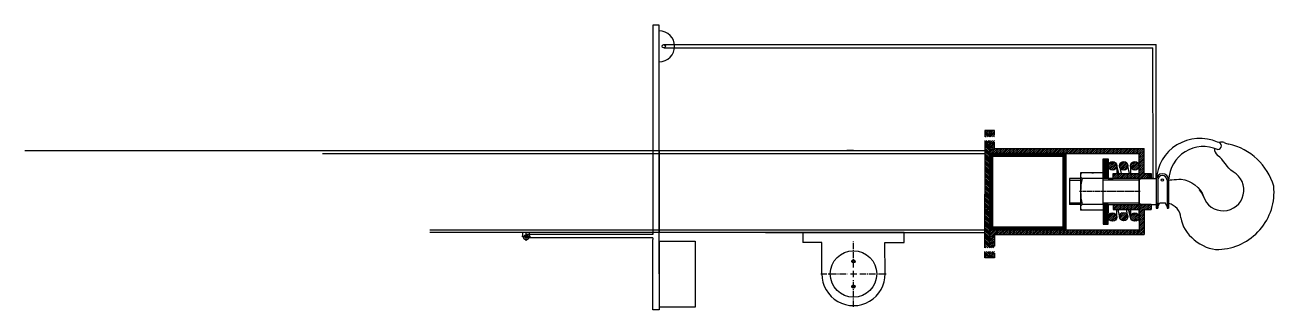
# Model space of a CAD drawing. Header units: millimetres. Extents: x -5057 to 33615, y -6628 to 11138.
# Drawn here: x 10562 to 14379, y -83 to 787 of the extents above; entities that cross this region are included whole.
import ezdxf

# ---------------------------------------------------------------- set-up
doc = ezdxf.new("R2010")
doc.units = ezdxf.units.MM
for name, pattern in [('ACISOTGL', [3, 2, -1]), ('ACISOWELD', [3, 2, -1]), ('AM_ISO02W050x2', [3.75, 3, -0.75]), ('AM_ISO08W050', [18, 12, -1.5, 3, -1.5]), ('CENTER2', [28.575, 19.05, -3.175, 3.175, -3.175])]:
    doc.linetypes.add(name, pattern=pattern)
doc.layers.add('AM_7', color=4, linetype='AM_ISO08W050', lineweight=25)
doc.layers.add('AM_8', color=1, linetype='Continuous', lineweight=25)
pattern_1 = [(45, (5256.946, -111.3116), (-2.8284271, 2.8284271), [])]

# ---------------------------------------------------------------- blocks, each defined once
blk = doc.blocks.new('*U51')
at = {"color": 0, "linetype": 'CENTER2', "transparency": 16777216}
for p, q in [((0, 19.3), (0, 100.2)), ((-100.2, 0), (-19.3, 0)), ((19.3, 0), (100.2, 0)), ((0, -100.2), (0, -19.3))]:
    blk.add_line(p, q, dxfattribs=at)
at = {"color": 0, "linetype": 'Continuous', "transparency": 16777216}
for p, q in [((-9.7, 0), (9.7, 0)), ((0, -9.7), (0, 9.7))]:
    blk.add_line(p, q, dxfattribs=at)
blk = doc.blocks.new('*U50')
at = {"color": 0, "linetype": 'CENTER2', "transparency": 16777216}
for p, q in [((-13.5, 0), (-2, 0)), ((0, 2), (0, 13.5)), ((2, 0), (13.5, 0)), ((0, -13.5), (0, -2))]:
    blk.add_line(p, q, dxfattribs=at)
at = {"color": 0, "linetype": 'Continuous', "transparency": 16777216}
for p, q in [((-1, 0), (1, 0)), ((0, -1), (0, 1))]:
    blk.add_line(p, q, dxfattribs=at)

msp = doc.modelspace()

# ---------------------------------------------------------------- hatches: boundary and pattern name
at = {"layer": 'AM_8', "true_color": 0x136734}
h = msp.add_hatch(dxfattribs=at)
h.set_pattern_fill('_U', color=116, scale=4, angle=138, style=0, pattern_type=0)
h.set_pattern_definition([(138, (5350.1927, -58.9678), (-2.6765224, -2.9725793), [])])
h.paths.add_polyline_path([(13510.42, 465.274), (13495.42, 465.274), (13495.42, 445.83), (13510.42, 445.83)])
h.paths.add_polyline_path([(13510.42, 96.118), (13495.42, 96.118), (13495.42, 76.674), (13510.42, 76.674)])
h.paths.add_polyline_path([(13495.42, 434.718), (13495.42, 107.23), (13510.42, 107.23), (13510.42, 434.718)])
h = msp.add_hatch(dxfattribs=at)
h.set_pattern_fill('_U', color=116, scale=4, angle=45, style=0, pattern_type=0)
h.set_pattern_definition([(45, (0, 0), (-2.8284271, 2.8284271), [])])
h.paths.add_polyline_path([(13967.12, 334.174), (13887.654, 334.174), (13887.654, 319.174), (13967.12, 319.174)], flags=17)
h.paths.add_polyline_path([(13967.12, 239.174), (13887.654, 239.174), (13887.654, 224.242), (13967.12, 224.242), (13967.12, 225.324)])
h.paths.add_polyline_path([(13525.42, 465.274), (13510.42, 465.274), (13510.42, 445.83), (13521.791, 445.83), (13523.606, 445.83), (13525.42, 445.83), (13525.42, 451.196)])
h.paths.add_polyline_path([(13525.42, 90.752), (13525.42, 96.118), (13523.606, 96.118), (13521.791, 96.118), (13510.42, 96.118), (13510.42, 76.674), (13525.42, 76.674)])
h.paths.add_polyline_path([(13982.134, 224.242), (14004.175, 224.242), (14004.175, 239.174), (13967.12, 239.174), (13967.12, 188.174), (13967.12, 162.374), (13744.02, 162.374), (13739.72, 162.374), (13510.42, 162.374), (13510.42, 107.23), (13521.791, 107.23), (13523.606, 107.23), (13525.42, 107.23), (13525.42, 112.596), (13525.42, 147.374), (13982.134, 147.374)])
h.paths.add_polyline_path([(13967.12, 395.174), (13967.12, 319.174), (13967.134, 319.174), (14004.175, 319.174), (14004.175, 334.174), (13982.134, 334.174), (13982.134, 410.178), (13525.42, 410.178), (13525.42, 434.718), (13510.42, 434.718), (13510.42, 395.174)])
at = {"layer": 'AM_8'}
h = msp.add_hatch(dxfattribs=at)
h.set_pattern_fill('_U', color=256, scale=2.5, angle=45, style=0, pattern_type=0)
h.set_pattern_definition([(45, (0, 0), (-1.76776695, 1.76776695), [])])
h.paths.add_polyline_path([(13510.42, 162.374), (13514.72, 162.374), (13688.12, 162.374), (13744.02, 162.374), (13744.02, 395.174), (13510.42, 395.174)])
h.paths.add_polyline_path([(13735.42, 170.974), (13519.02, 170.974), (13519.02, 387.374), (13735.42, 387.374)], flags=16)
h = msp.add_hatch(dxfattribs=at)
h.set_pattern_fill('_U', color=256, scale=2.5, angle=45, style=0, pattern_type=0)
h.set_pattern_definition([(45, (5256.946, -111.3116), (-1.76776695, 1.76776695), [])])
h.paths.add_polyline_path([(13872.654, 239.174), (13857.654, 239.174), (13857.654, 179.174), (13872.654, 179.174)])
h.paths.add_polyline_path([(13857.654, 379.174), (13857.654, 319.174), (13866.654, 319.174), (13872.654, 319.174), (13872.654, 379.174)])
h = msp.add_hatch(dxfattribs=at)
h.set_pattern_fill('_U', color=256, scale=4, angle=45, style=0, pattern_type=0)
h.set_pattern_definition(pattern_1)
edge = h.paths.add_edge_path()
edge.add_arc((13885.654, 357.174), 13, 180, 537.077451)
edge.add_arc((13885.654, 357.174), 13, 177.077451, 180)
h = msp.add_hatch(dxfattribs=at)
h.set_pattern_fill('_U', color=256, scale=4, angle=45, style=0, pattern_type=0)
h.set_pattern_definition(pattern_1)
edge = h.paths.add_edge_path()
edge.add_arc((13919.887, 357.174), 13, 191.459156, 513.595399)
edge.add_arc((13919.887, 357.174), 13, 153.595399, 191.459156)
edge = h.paths.add_edge_path()
edge.add_arc((13954.12, 357.174), 13, 0, 360)
edge = h.paths.add_edge_path()
edge.add_arc((13954.12, 201.174), 13, 0, 360)
edge = h.paths.add_edge_path()
edge.add_arc((13919.887, 202.324), 13, 0, 360)
edge = h.paths.add_edge_path()
edge.add_arc((13885.654, 201.174), 13, 0, 360)

# ---------------------------------------------------------------- linework, layer by layer
for p, q in [((12500.721, 787.358), (12480.721, 787.358)), ((12480.721, 787.358), (12480.721, 403.774)), ((12500.721, 403.774), (12500.721, 787.358)), ((12514.223, 727.358), (14019.324, 727.358)), ((14019.525, 319.188), (14019.324, 727.358)), ((12500.721, 142.358), (12500.721, 722.358)), ((12514.223, 717.358), (14009.324, 717.358)), ((14009.525, 319.188), (14009.324, 717.358)), ((12500.721, 595.566), (12500.721, 605.566)), ((12500.721, 605.566), (12500.923, 605.566)), ((13510.42, 465.274), (13495.42, 465.274)), ((13495.42, 465.274), (13495.42, 445.83)), ((13525.42, 465.274), (13510.42, 465.274)), ((13510.42, 465.274), (13510.42, 445.83)), ((13525.42, 451.196), (13525.42, 465.274)), ((13495.42, 434.718), (13495.42, 270.974)), ((13510.42, 434.718), (13510.42, 126.708)), ((13525.42, 410.178), (13525.42, 429.352)), ((10562.331, 403.774), (13495.42, 403.774)), ((11471.954, 395.174), (13495.42, 395.174)), ((13094.341, 403.774), (13074.341, 403.774)), ((13175.882, 403.774), (13215.882, 403.774)), ((13510.42, 107.23), (13510.42, 415.24)), ((13510.42, 400.274), (13510.42, 276.974)), ((13744.02, 395.174), (13510.42, 395.174)), ((13519.02, 387.374), (13735.42, 387.374)), ((13519.02, 387.374), (13519.02, 276.974)), ((13525.42, 410.178), (13982.134, 410.178)), ((13735.42, 170.974), (13735.42, 387.374)), ((13735.42, 383.074), (13735.42, 387.374)), ((13735.42, 279.174), (13735.42, 387.374)), ((13735.42, 279.174), (13735.42, 383.074)), ((13744.02, 162.374), (13744.02, 395.174)), ((13744.02, 395.174), (13967.12, 395.174)), ((13967.12, 334.174), (13967.12, 395.174)), ((13982.134, 334.174), (13982.134, 410.178)), ((13857.654, 319.174), (13857.654, 379.174)), ((13857.654, 379.174), (13872.654, 379.174)), ((13872.654, 379.174), (13872.654, 319.174)), ((13872.654, 357.208), (13872.654, 375.038)), ((13872.654, 370.174), (13872.654, 344.174)), ((13872.654, 319.174), (13872.654, 357.208)), ((13872.654, 319.174), (13872.654, 344.174)), ((13872.654, 319.174), (13872.654, 344.174)), ((13904.915, 334.174), (13898.654, 357.174)), ((13898.654, 357.174), (13898.654, 334.174)), ((13907.65, 352.786), (13911.759, 334.174)), ((13937.765, 334.174), (13932.863, 356.385)), ((13941.12, 357.174), (13941.12, 334.174)), ((13967.12, 188.174), (13967.12, 371.324)), ((13754.01, 319.174), (13754.03, 239.174)), ((13787.654, 319.166), (13754.01, 319.158)), ((13857.654, 336.267), (13787.654, 336.267)), ((13787.654, 336.267), (13787.654, 222.149)), ((13822.175, 319.174), (13792.652, 319.167)), ((13857.654, 319.174), (13792.654, 319.174)), ((13822.175, 336.267), (13827.175, 336.267)), ((13857.654, 319.174), (13827.175, 319.174)), ((13857.654, 319.174), (13857.654, 319.174)), ((13872.654, 319.174), (13857.654, 319.174)), ((13857.654, 239.174), (13857.654, 319.174)), ((13872.654, 319.174), (13866.654, 319.174)), ((13872.654, 319.174), (13878.185, 319.174)), ((13967.134, 319.174), (13872.654, 319.174)), ((13872.654, 319.174), (13887.654, 319.174)), ((13887.654, 319.174), (13887.654, 334.174)), ((13887.654, 334.174), (13967.134, 334.174)), ((13941.12, 318.973), (13941.076, 319.174)), ((13941.12, 319.174), (13941.12, 318.973)), ((13967.134, 319.174), (13972.134, 319.174)), ((13967.134, 319.174), (14004.524, 319.174)), ((13967.134, 319.174), (13967.134, 239.174)), ((13969.634, 319.174), (14004.524, 319.174)), ((13982.134, 334.174), (14004.175, 334.174)), ((14004.175, 334.174), (14004.175, 319.174)), ((14004.175, 319.174), (14019.524, 319.174)), ((14004.524, 319.174), (14019.524, 319.174)), ((14012.183, 319.174), (14007.183, 319.174)), ((14012.183, 319.174), (14009.683, 319.174)), ((14009.683, 319.174), (14019.524, 319.174)), ((14019.175, 314.174), (14019.175, 228.174)), ((14024.175, 314.174), (14024.175, 244.174)), ((14052.275, 314.174), (14052.275, 242.698)), ((14057.275, 314.174), (14057.275, 242.698)), ((13495.42, 107.23), (13495.42, 270.974)), ((13510.42, 276.974), (13510.42, 264.974)), ((13519.02, 276.974), (13519.02, 264.974)), ((13510.42, 264.974), (13510.42, 141.674)), ((13519.02, 264.974), (13519.02, 170.974)), ((13787.654, 239.166), (13754.03, 239.158)), ((13827.175, 239.175), (13792.642, 239.167)), ((13857.725, 239.174), (13827.175, 239.174)), ((13857.654, 239.174), (13857.654, 179.174)), ((13872.654, 239.174), (13857.654, 239.174)), ((13872.654, 179.174), (13872.654, 239.174)), ((13872.654, 239.174), (13967.134, 239.174)), ((13872.654, 239.174), (13872.654, 214.174)), ((13887.654, 239.242), (13887.654, 224.242)), ((14004.175, 239.174), (13967.134, 239.174)), ((14004.175, 239.174), (14019.175, 239.174)), ((14004.175, 239.174), (14004.175, 224.174)), ((14024.175, 244.174), (14024.175, 228.174)), ((14024.175, 232.861), (14029.949, 244.174)), ((14024.175, 232.861), (14024.175, 244.174)), ((14029.949, 244.174), (14046.501, 244.174)), ((14029.949, 244.174), (14038.225, 244.174)), ((14052.275, 232.861), (14046.501, 244.174)), ((14052.275, 242.698), (14052.275, 228.174)), ((14057.275, 242.698), (14057.275, 228.174)), ((13857.654, 222.149), (13787.654, 222.149)), ((13887.654, 224.242), (13967.134, 224.242)), ((13898.654, 201.174), (13898.654, 224.242)), ((13901.777, 224.242), (13907.188, 199.542)), ((13932.887, 202.324), (13928.041, 224.242)), ((13941.12, 201.174), (13934.841, 224.242)), ((13941.12, 201.174), (13941.12, 224.242)), ((13941.12, 224.242), (13941.12, 201.174)), ((13967.12, 225.324), (13967.12, 162.374)), ((13982.134, 224.174), (14004.175, 224.174)), ((13982.134, 224.174), (13982.134, 147.374)), ((14004.175, 228.174), (14004.175, 228.174)), ((14019.175, 228.174), (14024.175, 228.174)), ((14052.275, 228.174), (14057.275, 228.174)), ((11799.156, 162.374), (12812.35, 162.374)), ((13094.341, 153.774), (11799.156, 153.774)), ((12083.891, 142.358), (12083.891, 153.774)), ((12103.891, 152.358), (12103.891, 153.774)), ((12103.891, 147.358), (12103.891, 153.774)), ((12480.721, 152.358), (12480.721, 153.774)), ((12500.721, 147.358), (12500.721, 153.774)), ((12694.02, 162.374), (13495.42, 162.374)), ((12825.7, 153.774), (13495.42, 153.774)), ((13249.022, 153.774), (12939.018, 153.774)), ((12939.018, 153.774), (12939.018, 123.774)), ((13249.022, 123.774), (13249.022, 153.774)), ((13744.02, 162.374), (13510.42, 162.374)), ((13510.42, 162.374), (13514.72, 162.374)), ((13510.42, 162.374), (13688.12, 162.374)), ((13514.72, 162.374), (13735.42, 162.374)), ((13519.02, 170.974), (13735.42, 170.974)), ((13699.92, 162.374), (13744.02, 162.374)), ((13699.92, 162.374), (13699.92, 162.374)), ((13739.72, 162.374), (13744.02, 162.374)), ((13744.02, 162.374), (13967.12, 162.374)), ((13857.654, 179.174), (13872.654, 179.174)), ((12480.721, 147.358), (12093.891, 147.358)), ((12480.688, 137.358), (12093.891, 137.358)), ((12480.688, 137.358), (12480.688, 132.358)), ((12480.688, 27.358), (12480.688, 132.358)), ((12480.721, 152.358), (12480.721, 147.358)), ((12500.721, 27.358), (12500.721, 147.358)), ((12500.721, 127.358), (12500.721, -72.642)), ((12500.721, 127.358), (12610.549, 127.358)), ((12956.56, 123.774), (12939.018, 123.774)), ((12997.6, 123.774), (12956.56, 123.774)), ((12997.6, 27.354), (12997.6, 123.774)), ((13191.083, 27.354), (13190.44, 123.774)), ((13190.44, 123.774), (13231.48, 123.774)), ((13231.48, 123.774), (13249.022, 123.774)), ((13525.42, 147.374), (13525.42, 112.596)), ((13525.42, 147.374), (13982.134, 147.374)), ((13495.42, 76.674), (13495.42, 96.118)), ((13510.42, 76.674), (13495.42, 76.674)), ((13510.42, 76.674), (13510.42, 96.118)), ((13525.42, 76.674), (13510.42, 76.674)), ((13525.42, 90.752), (13525.42, 76.674)), ((12480.721, -82.642), (12480.688, 27.358)), ((13029.705, 27.354), (13029.77, 27.354)), ((13158.27, 27.354), (13158.335, 27.354)), ((12500.721, -72.642), (12610.957, -72.642)), ((12500.721, -72.642), (12500.721, -82.642)), ((12500.721, -82.642), (12480.721, -82.642))]:
    msp.add_line(p, q)
at = {"linetype": 'ACISOTGL'}
for p, q in [((12088.441, 395.174), (12100.241, 395.174)), ((12480.721, 403.774), (12480.721, 153.774)), ((12500.721, 403.774), (12500.721, 153.774)), ((12103.891, 142.358), (12103.891, 152.358))]:
    msp.add_line(p, q, dxfattribs=at)
at = {"color": 3}
for p, q in [((13754.011, 314.158), (13787.654, 314.158)), ((13791.601, 314.158), (13792.175, 314.158)), ((13967.134, 314.174), (13857.654, 314.174)), ((13967.134, 314.174), (13972.134, 319.174)), ((13754.028, 244.174), (13787.654, 244.174)), ((13791.605, 244.174), (13792.175, 244.174)), ((13857.654, 244.174), (13967.134, 244.174)), ((13967.134, 244.242), (13972.134, 239.242))]:
    msp.add_line(p, q, dxfattribs=at)
at = {"linetype": 'ACISOWELD'}
for p, q in [((12088.441, 162.374), (12100.241, 162.374)), ((13688.12, 162.374), (13699.92, 162.374))]:
    msp.add_line(p, q, dxfattribs=at)
msp.add_lwpolyline([(14024.175, 228.174), (14024.175, 244.174)])
for centre, radius in [((12514.223, 722.358), 5), ((13885.654, 357.174), 13), ((13919.887, 357.174), 13), ((13954.12, 357.174), 13), ((14038.225, 314.174), 3.655), ((13885.654, 201.174), 13), ((13919.887, 202.324), 13), ((13954.12, 201.174), 13), ((12093.891, 142.358), 4.907), ((13094.341, 27.358), 71), ((13094.02, 65.861), 5.001), ((13094.02, -11.121), 5.001)]:
    msp.add_circle(centre, radius)
at = {"linetype": 'AM_ISO02W050x2', "lineweight": 15}
msp.add_circle((13094.02, 65.758), 2.417, dxfattribs=at)
at = {"linetype": 'AM_ISO02W050x2'}
msp.add_circle((13094.02, -11.049), 2.417, dxfattribs=at)
for centre, radius, start, end in [((12500.52, 722.358), 47.097, 270, 90), ((14152.955, 307.349), 133.954, 66.195826, 177.079282), ((14207.02, 418.5), 11.407, 270, 90), ((14219.573, 407.563), 22.066, 69.920474, 108.571821), ((14267.661, 539.115), 118, 249.920474, 257.15887), ((14200.162, 243.001), 185.71, 16.367516, 77.15887), ((14163.48, 310.139), 106.282, 65.815872, 177.81784), ((14219.573, 407.563), 22.066, 171.925428, 235.328859), ((13797.469, 327.721), 9.81, 119.401024, 240.598976), ((13970.875, 279.174), 182.655, 167.350172, 192.649828), ((14038.225, 314.174), 19.05, 0, 180), ((14038.225, 314.174), 14.05, 0, 180), ((14055.617, 432.174), 118, 270.805107, 275.456554), ((14223.775, 283.759), 63.5, 197.856645, 60.680915), ((14223.775, 283.759), 63.5, 197.856645, 60.680915), ((14115.743, 248.956), 50, 17.856645, 45), ((14204.224, 277.216), 175.062, 271.980915, 5.94021), ((13797.748, 230.662), 9.92, 120.897886, 239.102114), ((14045.216, 194.174), 50, 5.56045, 76.04388), ((12093.891, 142.358), 10, 180, 270), ((12093.891, 142.358), 10, 270, 330), ((24727.941, 27.358), 12117.804, 179.5271715, 180.4728285), ((13094.341, 27.358), 96.741, 180, 0.766089)]:
    msp.add_arc(centre, radius, start, end)
at = {"linetype": 'ACISOTGL'}
msp.add_arc((12093.891, 142.358), 10, 270, 0, dxfattribs=at)
for points in [[(14254.869, 339.125), (14234.694, 350.455), (14226.05, 376.252), (14207.02, 389.415)], [(14094.981, 199.019), (14099.842, 149.083), (14160.133, 100.525), (14210.275, 102.259)]]:
    msp.add_open_spline(points, degree=3)
msp.add_open_spline([(14066.838, 314.709), (14076.07, 315.591), (14116.35, 322.158), (14154.987, 290.198), (14163.334, 264.287)], degree=3, knots=[9.29149122, 9.29149122, 9.29149122, 9.29149122, 35.53840464, 117.20577661, 117.20577661, 117.20577661, 117.20577661])
at = {"layer": 'AM_7'}
for p, q in [((13860.654, 279.208), (13784.654, 279.208)), ((13970.134, 279.174), (13854.654, 279.174))]:
    msp.add_line(p, q, dxfattribs=at)

# ---------------------------------------------------------------- block references
at = {"linetype": 'CENTER2'}
for name, p in [('*U50', (12093.891, 142.358)), ('*U51', (13094.341, 27.358))]:
    msp.add_blockref(name, p, dxfattribs=at)

doc.saveas('drawing.dxf')
